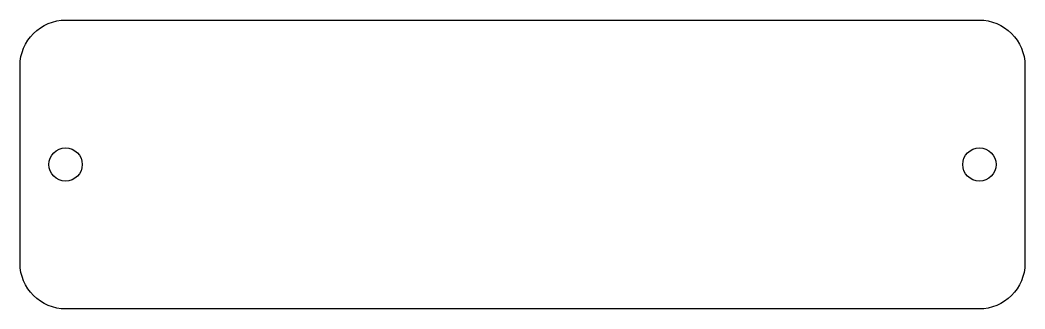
# Model space of a CAD drawing. Header units: millimetres. Extents: x 62.1 to 128.4, y 47.6 to 66.7.
import ezdxf

# ---------------------------------------------------------------- set-up
doc = ezdxf.new("R2010")
doc.units = ezdxf.units.MM
doc.layers.get('0').update_dxf_attribs({"linetype": 'CONTINUOUS'})

msp = doc.modelspace()

# ---------------------------------------------------------------- linework, layer by layer
msp.add_lwpolyline([(128.35, 50.625, -0.414214), (125.35, 47.625), (65.15, 47.625, -0.414214), (62.15, 50.625), (62.15, 63.675, -0.414214), (65.15, 66.675), (125.35, 66.675, -0.414214), (128.35, 63.675)], format="xyb", close=True)
for centre in [(65.15, 57.15), (125.35, 57.15)]:
    msp.add_circle(centre, 1.1)

doc.saveas('drawing.dxf')
